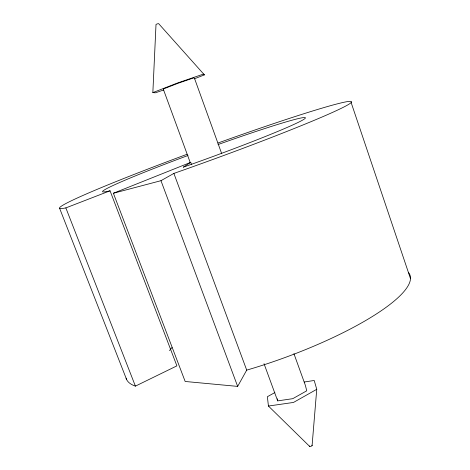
<?xml version="1.0" encoding="UTF-8"?>
<svg xmlns="http://www.w3.org/2000/svg" width="470" height="470" viewBox="0 0 470 470"><rect width="100%" height="100%" fill="white"/><g stroke="black" fill="none" stroke-linecap="round" stroke-linejoin="round"><path stroke-width="0.7" d="M163.636 89.987L155.429 92.813L152.85 92.608L156.011 24.422L157.197 23.899L158.625 23.623L204.409 74.889L194.263 78.837M274.885 392.562L267.371 396.715L268.429 406.039L309.736 446.5L310.964 446.359L312.08 445.695L316.745 389.307L314.213 380.465L304.202 382.028M191.49 164.418L190.732 162.35L113.382 193.252L185.168 381.476L237.655 386.399L246.709 370.125A147.621 34.956 -19.9 0 0 408.53 272.547M190.732 162.35L183.224 167.214A106.837 4.776 -20 0 0 287.869 127.123A106.837 4.776 -20 0 0 288.48 121.207A108.006 4.829 -20 0 0 218.057 144.548M113.382 193.252L160.969 180.686L173.882 173.412A151.904 6.85 -20 0 0 328.753 114.093A151.904 6.85 -20 0 0 320.54 108.582A155.793 7.044 -20 0 0 217.968 143.021M316.745 389.307L293.497 402.443L268.429 406.039M126.101 378.156A151.387 35.937 -20 0 0 135.401 386.129L176.896 365.866L110.056 190.802A108.006 4.829 -20 0 1 188.024 155.476M152.85 92.608L177.178 83.108L203.445 74.096L204.409 74.889M135.401 386.129L65.853 207.905L110.056 190.802M264.028 363.71L277.664 400.881L292.751 398.678L306.745 390.805L305.388 385.394L293.92 353.652M59.584 208.228L126.559 379.39M160.969 180.686L237.655 386.399M173.882 173.412L246.709 370.125M190.285 162.691L163.26 89.03L177.918 83.313L193.705 77.891L194.48 78.302L221.646 153.525M351.143 102.572L410.416 278.41M311.957 445.172L312.08 445.695M309.618 445.971L309.736 446.5M277.359 398.783L277.664 400.881M65.853 207.905A155.793 7.044 -20 0 1 187.084 154.272M169.535 350.602A105.004 24.663 -20 0 1 172.043 347.483"/></g></svg>
